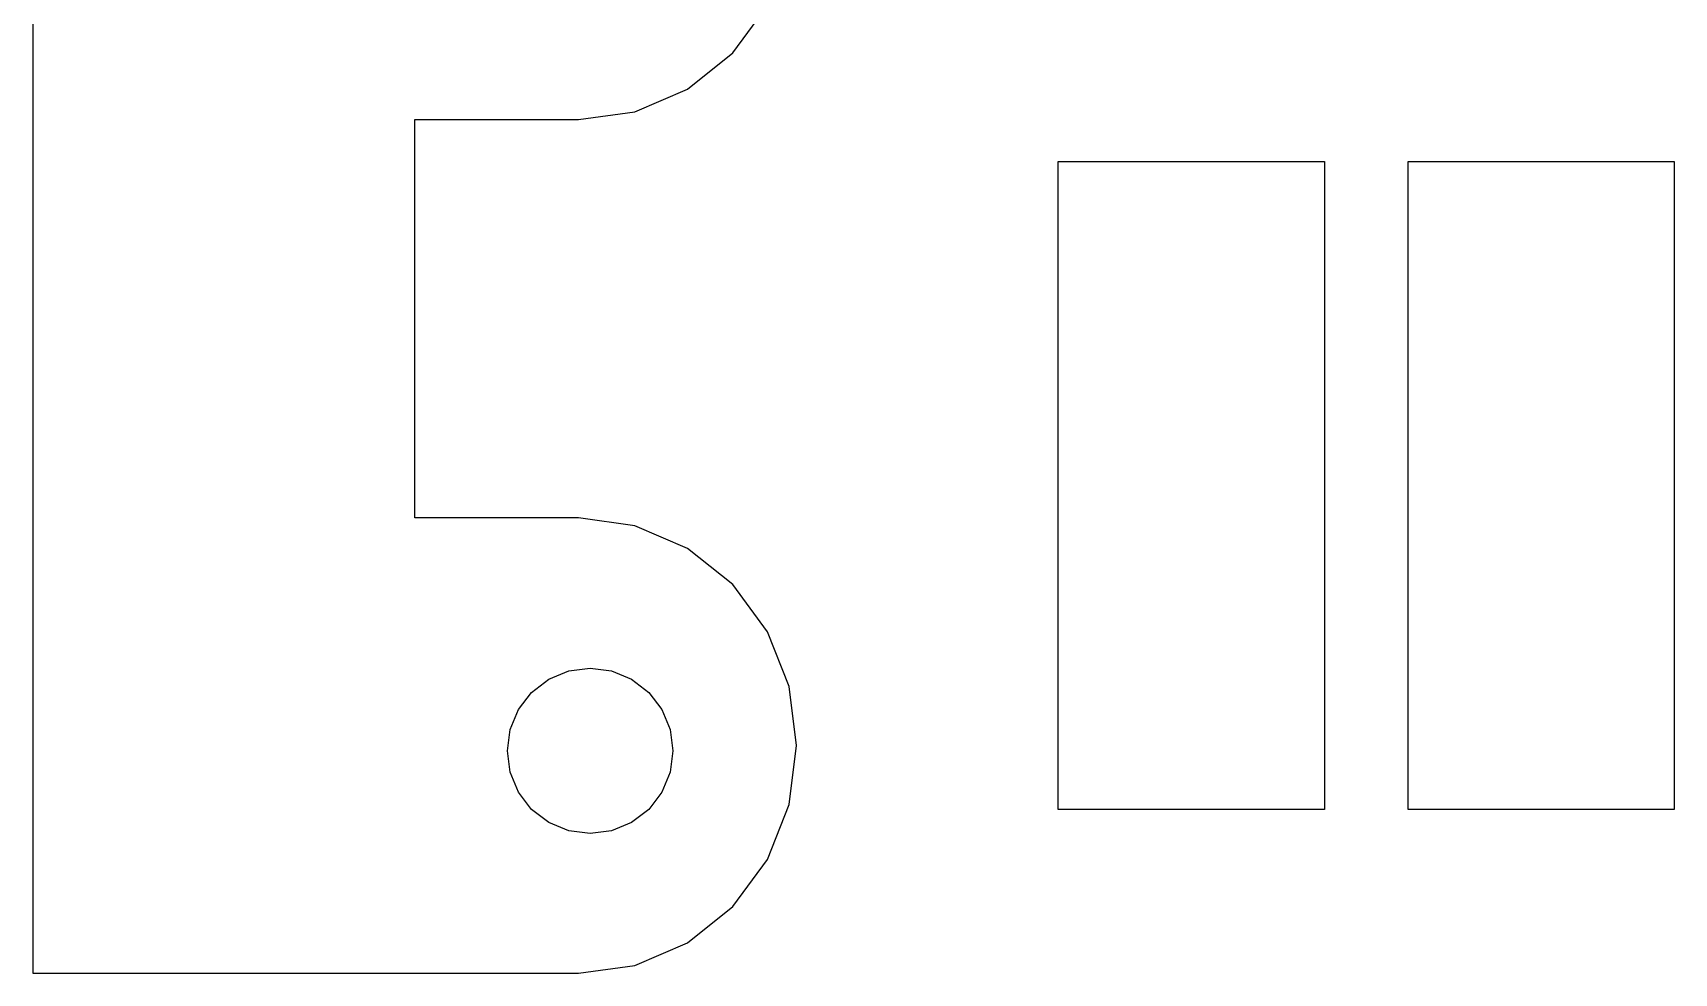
# Model space of a CAD drawing. Extents: x 3 to 288, y 3 to 208.
# Drawn here: x 187.13 to 217.21, y 49.68 to 66.92 of the extents above; entities that cross this region are included whole.
import ezdxf

# ---------------------------------------------------------------- set-up
doc = ezdxf.new("R2010")
doc.units = 0
doc.layers.add('Layer_1', color=7, linetype='CONTINUOUS')

msp = doc.modelspace()

# ---------------------------------------------------------------- linework, layer by layer
at = {"layer": 'Layer_1', "color": 7}
for p, q in [((187.134311, 73.6692), (187.134311, 49.677452)), ((199.957868, 66.546326), (200.593291, 67.41049)), ((199.129743, 65.883245), (199.957868, 66.546326)), ((198.16539, 65.466431), (199.129743, 65.883245)), ((194.131644, 58.022396), (194.131644, 65.324247)), ((194.131644, 65.324247), (197.130509, 65.324247)), ((197.130509, 65.324247), (198.16539, 65.466431)), ((205.923332, 64.553665), (210.798325, 64.553665)), ((205.923332, 52.678665), (205.923332, 64.553665)), ((210.798325, 64.553665), (210.798325, 52.678665)), ((212.332457, 64.553665), (217.207451, 64.553665)), ((212.332457, 52.678665), (212.332457, 64.553665)), ((217.207451, 64.553665), (217.207451, 52.678665)), ((197.130509, 58.022396), (194.131644, 58.022396)), ((198.16539, 57.880241), (197.130509, 58.022396)), ((199.129743, 57.463399), (198.16539, 57.880241)), ((199.957868, 56.800318), (199.129743, 57.463399)), ((200.593291, 55.936181), (199.957868, 56.800318)), ((200.99272, 54.929862), (200.593291, 55.936181)), ((201.128977, 53.849938), (200.99272, 54.929862)), ((200.99272, 52.770015), (201.128977, 53.849938)), ((200.593291, 51.763695), (200.99272, 52.770015)), ((210.798325, 52.678665), (205.923332, 52.678665)), ((217.207451, 52.678665), (212.332457, 52.678665)), ((199.957868, 50.899531), (200.593291, 51.763695)), ((199.129743, 50.23645), (199.957868, 50.899531)), ((198.16539, 49.819636), (199.129743, 50.23645)), ((187.134311, 49.677452), (197.130509, 49.677452)), ((197.130509, 49.677452), (198.16539, 49.819636))]:
    msp.add_line(p, q, dxfattribs=at)
at = {"layer": 'Layer_1', "color": 1}
for p, q in [((196.274106, 54.825383), (196.588219, 55.066401)), ((196.588219, 55.066401), (196.954007, 55.217898)), ((196.954007, 55.217898), (197.34655, 55.269601)), ((197.34655, 55.269601), (197.739065, 55.217898)), ((197.739065, 55.217898), (198.104881, 55.066401)), ((198.104881, 55.066401), (198.418995, 54.825383)), ((196.033088, 54.51127), (196.274106, 54.825383)), ((198.418995, 54.825383), (198.660012, 54.51127)), ((195.881563, 54.145453), (196.033088, 54.51127)), ((198.660012, 54.51127), (198.811538, 54.145453)), ((195.82986, 53.75291), (195.881563, 54.145453)), ((198.811538, 54.145453), (198.863128, 53.75291)), ((195.881563, 53.360367), (195.82986, 53.75291)), ((198.863128, 53.75291), (198.811538, 53.360367)), ((196.033088, 52.994579), (195.881563, 53.360367)), ((198.811538, 53.360367), (198.660012, 52.994579)), ((196.274106, 52.680466), (196.033088, 52.994579)), ((198.660012, 52.994579), (198.418995, 52.680466)), ((196.588219, 52.439448), (196.274106, 52.680466)), ((198.418995, 52.680466), (198.104881, 52.439448)), ((196.954007, 52.287951), (196.588219, 52.439448)), ((198.104881, 52.439448), (197.739065, 52.287951)), ((197.34655, 52.236248), (196.954007, 52.287951)), ((197.739065, 52.287951), (197.34655, 52.236248))]:
    msp.add_line(p, q, dxfattribs=at)

doc.saveas('drawing.dxf')
